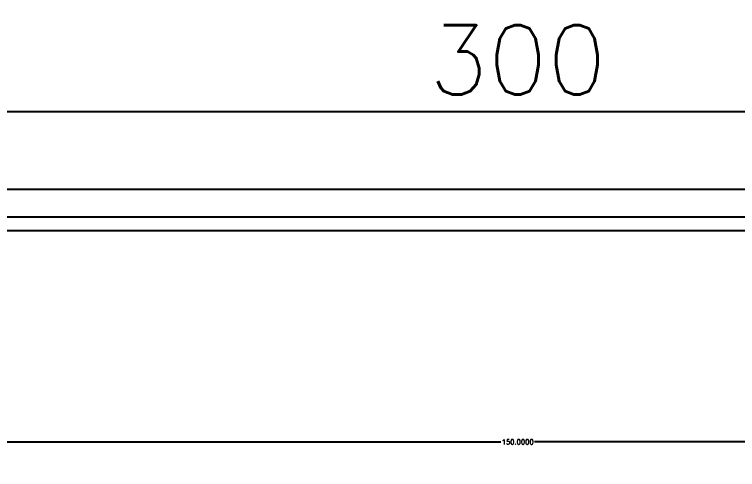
# Model space of a CAD drawing. Extents: x 183 to 1008, y 302 to 1008.
# Drawn here: x 496.7 to 522.88, y 763.32 to 779.79 of the extents above; entities that cross this region are included whole.
import ezdxf

# ---------------------------------------------------------------- set-up
doc = ezdxf.new("R2010")
doc.units = 0
doc.layers.get('0').update_dxf_attribs({"linetype": 'CONTINUOUS'})
doc.layers.get('DEFPOINTS').update_dxf_attribs({"linetype": 'CONTINUOUS'})
doc.layers.add('LAYER0000', color=7, linetype='CONTINUOUS')
doc.styles.get("Standard").update_dxf_attribs({"font": 'txt.shx', "bigfont": 'whgtxt.shx'})
doc.dimstyles.new('ISO-25', dxfattribs={"dimtxt": 2.5, "dimasz": 2.5, "dimexe": 1.25, "dimexo": 0.625, "dimtad": 1, "dimtxsty": 'STANDARD', "dimcen": 2.5, "dimazin": 3, "dimtfac": 1, "dimtmove": 0, "dimatfit": 3})
doc.dimstyles.get("Standard").update_dxf_attribs({"dimtxt": 0.18, "dimasz": 0.18, "dimexe": 0.18, "dimexo": 0.0625, "dimgap": 0.09, "dimtad": 0, "dimtih": 1, "dimtoh": 1, "dimdec": 4, "dimzin": 0, "dimtxsty": 'STANDARD', "dimcen": 0.09, "dimazin": 3, "dimtfac": 1, "dimtdec": 4, "dimtofl": 0, "dimtmove": 0, "dimatfit": 3, "dimtolj": 1, "dimtzin": 0})

# ---------------------------------------------------------------- blocks, each defined once
blk = doc.blocks.new('*D58')
at = {"color": 0}
for p, q in [((364.916, 772.029), (364.916, 777.521)), ((664.916, 772.029), (664.916, 777.521)), ((367.416, 776.271), (662.416, 776.271))]:
    blk.add_line(p, q, dxfattribs=at)
for points in [[(367.416, 776.687), (367.416, 775.854), (364.916, 776.271)], [(662.416, 776.687), (662.416, 775.854), (664.916, 776.271)]]:
    blk.add_solid(points, dxfattribs=at)
at = {"layer": 'DEFPOINTS', "color": 0}
for p in [(664.916, 776.271), (364.916, 771.404), (664.916, 771.404)]:
    blk.add_point(p, dxfattribs=at)
at = {"color": 0, "insert": (514.916, 778.146), "char_height": 2.5, "attachment_point": 5}
blk.add_mtext('300', dxfattribs=at)
blk = doc.blocks.new('*D53')
at = {"color": 0, "linetype": 'CONTINUOUS'}
for p, q in [((439.916, 761.429), (439.916, 764.5)), ((589.916, 761.429), (589.916, 764.5)), ((440.096, 764.32), (514.301, 764.32)), ((589.736, 764.32), (515.531, 764.32))]:
    blk.add_line(p, q, dxfattribs=at)
for points in [[(440.096, 764.35), (440.096, 764.29), (439.916, 764.32)], [(589.736, 764.35), (589.736, 764.29), (589.916, 764.32)]]:
    blk.add_solid(points, dxfattribs=at)
at = {"layer": 'DEFPOINTS', "color": 0, "linetype": 'CONTINUOUS'}
for p in [(589.916, 764.32), (439.916, 761.367), (589.916, 761.367)]:
    blk.add_point(p, dxfattribs=at)
at = {"color": 0, "linetype": 'CONTINUOUS', "insert": (514.916, 764.32), "char_height": 0.18, "attachment_point": 5}
blk.add_mtext('\\A1;150.0000', dxfattribs=at)

msp = doc.modelspace()

# ---------------------------------------------------------------- linework, layer by layer
for p, q in [((663.61635, 773.45523), (366.21635, 773.45523)), ((663.61635, 772.45523), (366.21635, 772.45523))]:
    msp.add_line(p, q)
at = {"layer": 'LAYER0000', "color": 3, "linetype": 'CONTINUOUS'}
msp.add_line((660.81635, 771.95523), (369.01635, 771.95523), dxfattribs=at)

# ---------------------------------------------------------------- dimensions: what is measured, and where the dimension line sits
dim = msp.add_linear_dim(base=(664.91635, 776.27063), p1=(364.91635, 771.40352), p2=(664.91635, 771.40352), dimstyle='ISO-25', override={"dimfxl": 1.25})
dim.commit()
dim.dimension.update_dxf_attribs({"geometry": '*D58', "text_midpoint": (514.91635, 778.14563)})
at = {"linetype": 'CONTINUOUS'}
dim = msp.add_linear_dim(base=(589.91635, 764.32012), p1=(439.91635, 761.367), p2=(589.91635, 761.367), angle=180, dimstyle='STANDARD', dxfattribs=at)
dim.commit()
dim.dimension.update_dxf_attribs({"geometry": '*D53', "text_midpoint": (514.91635, 764.32012)})

doc.saveas('drawing.dxf')
